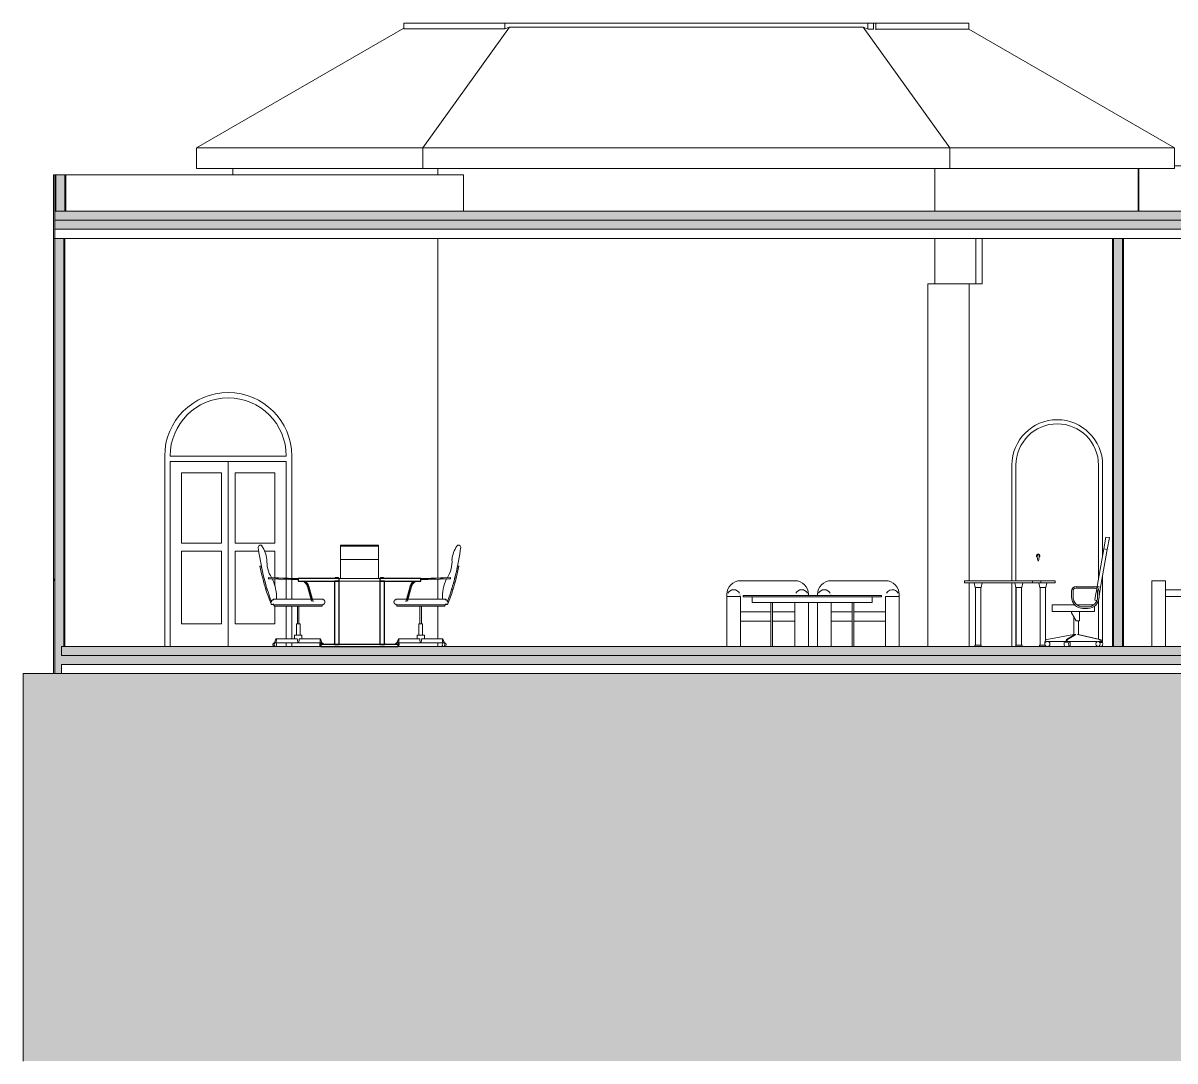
# Model space of a CAD drawing. Header units: millimetres. Extents: x -50556 to 48757, y -10837 to 15500.
# Drawn here: x -50556 to -37859, y -4572 to 6875 of the extents above; entities that cross this region are included whole.
import ezdxf

# ---------------------------------------------------------------- set-up
doc = ezdxf.new("R2010")
doc.units = ezdxf.units.MM
for name, color, linetype, lineweight in [('A-DETL-GENF', 92, 'Continuous', 9), ('A-DETL-THIN', 151, 'Continuous', 9), ('A-DOOR', 31, 'Continuous', 9), ('A-DOOR-FRAM', 31, 'Continuous', 9), ('A-FLOR-FNSH', 192, 'Continuous', 35), ('A-FLOR-MCUT', 51, 'Continuous', 9), ('A-FLOR-PATT', 8, 'Continuous', 35), ('A-GENM', 13, 'Continuous', 9), ('A-GLAZ-CWMG', 51, 'Continuous', 9), ('A-ROOF', 132, 'Continuous', 9), ('A-WALL', 113, 'Continuous', 9), ('A-WALL-FNSH', 113, 'Continuous', 25), ('A-WALL-PATT', 111, 'Continuous', 25), ('I-FURN', 30, 'Continuous', 9), ('I-WALL', 2, 'Continuous', 9)]:
    doc.layers.add(name, color=color, linetype=linetype, lineweight=lineweight)
pattern_1 = [(0, (-2925.9, 5575), (812.8, 203.2), [33.528, -576.072, 33.528, -576.072, -3251.2]), (0, (-2925.9, 5575), (812.8, 203.2), [-1219.2, 33.528, -1185.672, 33.528, -576.072, -1422.4]), (0, (-2925.9, 5575), (812.8, 203.2), [-3048, 33.528, -372.872, 33.528, -982.472]), (120, (-2621.1, 5676.6), (-582.3764, 602.30545), [33.528, -576.072, 33.528, -3827.272]), (120, (-2621.1, 5676.6), (-582.3764, 602.30545), [-643.128, -576.072, 33.528, -1185.672, -2032]), (120, (-2621.1, 5676.6), (-582.3764, 602.30545), [-2438.4, 33.528, -576.072, 33.528, -1388.872]), (120, (-2621.1, 5676.6), (-582.3764, 602.30545), [-3081.528, -372.872, 33.528, -982.472]), (240, (-2519.5, 6083), (-230.4236, -805.50545), [33.528, -576.072, 33.528, -576.072, -3251.2]), (240, (-2519.5, 6083), (-230.4236, -805.50545), [-1219.2, 33.528, -1185.672, 33.528, -576.072, -1422.4]), (240, (-2519.5, 6083), (-230.4236, -805.50545), [-3048, 33.528, -372.872, 33.528, -982.472])]

# ---------------------------------------------------------------- blocks, each defined once
blk = doc.blocks.new('Arch - 750 x 2100 mm-V1-Section 3')
at = {"layer": 'A-DOOR'}
for p, q in [((-39612, 2000), (-39612, 725)), ((-38702, 741), (-38702, 2000)), ((-39612, 650), (-39612, 15)), ((-38702, 81), (-38702, 509))]:
    blk.add_line(p, q, dxfattribs=at)
at = {"layer": 'A-DOOR', "flags": 128}
for points in [[(-39366, 1009), (-39366, 1009), (-39366, 1009), (-39366, 1009), (-39366, 1009), (-39366, 1009), (-39366, 1009), (-39366, 1009), (-39366, 1009), (-39366, 1009), (-39366, 1009), (-39366, 1009), (-39366, 1009), (-39366, 1009), (-39366, 1009), (-39366, 1009), (-39366, 1009), (-39366, 1009), (-39366, 1009), (-39366, 1009), (-39366, 1009), (-39366, 1009), (-39366, 1009), (-39366, 1009), (-39366, 1009), (-39366, 1009), (-39366, 1009), (-39366, 1009), (-39366, 1009), (-39367, 1009), (-39367, 1009), (-39367, 1009), (-39367, 1009), (-39367, 1009), (-39367, 1009), (-39367, 1009), (-39367, 1009), (-39367, 1009), (-39367, 1009), (-39367, 1009), (-39367, 1009), (-39367, 1009), (-39367, 1009), (-39367, 1009), (-39367, 1009), (-39367, 1009), (-39368, 1009), (-39368, 1009), (-39368, 1009), (-39368, 1009), (-39368, 1009), (-39368, 1009), (-39368, 1009), (-39368, 1009), (-39368, 1009), (-39368, 1009), (-39368, 1009), (-39368, 1009), (-39368, 1009), (-39368, 1009), (-39368, 1009), (-39368, 1009), (-39368, 1009), (-39368, 1009), (-39368, 1009), (-39368, 1009), (-39368, 1009), (-39368, 1009), (-39368, 1009), (-39368, 1009), (-39369, 1009), (-39369, 1009), (-39369, 1009), (-39369, 1009), (-39369, 1009), (-39369, 1009), (-39369, 1009), (-39369, 1009)], [(-39369, 1009), (-39369, 1009), (-39369, 1009), (-39369, 1009)], [(-39366, 1009), (-39366, 1009), (-39366, 1009), (-39366, 1009), (-39366, 1009), (-39366, 1009)]]:
    blk.add_lwpolyline(points, dxfattribs=at)
at = {"layer": 'A-DOOR'}
for centre, radius, start, end in [((-39157, 2000), 455, 360, 180), ((-39367, 1000), 20, 360, 180), ((-39367, 1000), 20, 180, 240), ((-39369, 999), 9.45, 90, 180), ((-39213, 999), 165, 180, 199.134), ((-39367, 946), 2.34, 199.134, 261.031), ((-39367, 946), 2.34, 278.969, 340.866), ((-39366, 999), 9.45, 0, 90), ((-39521, 999), 165, 340.866, 0), ((-39367, 1000), 20, 300, 0)]:
    blk.add_arc(centre, radius, start, end, dxfattribs=at)
at = {"layer": 'A-DOOR-FRAM'}
for p, q in [((-39612, 725), (-39612, 2000)), ((-38702, 2000), (-38702, 741)), ((-39612, 15), (-39612, 650)), ((-38702, 509), (-38702, 81))]:
    blk.add_line(p, q, dxfattribs=at)
blk.add_arc((-39157, 2000), 455, 0, 180, dxfattribs=at)
blk = doc.blocks.new('Rectangular Mullion - 50 x 150mm-153575-Section 3')
at = {"layer": 'A-GLAZ-CWMG'}
for p, q in [((-41157, 6875), (-41182, 6875)), ((-41157, 6799), (-41157, 6875))]:
    blk.add_line(p, q, dxfattribs=at)
blk = doc.blocks.new('Rectangular Mullion - 50 x 150mm-153514-Section 3')
at = {"layer": 'A-GLAZ-CWMG'}
blk.add_line((-46358, 6875), (-46358, 6811), dxfattribs=at)
blk = doc.blocks.new('Rectangular Mullion - 50 x 150mm-153597-Section 3')
at = {"layer": 'A-GLAZ-CWMG'}
for p in [(-42182, 6875), (-41244, 6809)]:
    blk.add_line(p, (-41244, 6875), dxfattribs=at)
blk = doc.blocks.new('Rectangular Mullion - 50 x 150mm-153598-Section 3')
at = {"layer": 'A-GLAZ-CWMG'}
for p in [(-45422, 6875), (-45246, 6810)]:
    blk.add_line(p, (-45246, 6875), dxfattribs=at)
blk = doc.blocks.new('Rectangular Mullion - 50 x 150mm-153599-Section 3')
at = {"layer": 'A-GLAZ-CWMG'}
for p in [(-41068, 6875), (-40132, 6809)]:
    blk.add_line(p, (-40132, 6875), dxfattribs=at)
blk = doc.blocks.new('Rectangular Mullion - 50 x 150mm-153600-Section 3')
at = {"layer": 'A-GLAZ-CWMG'}
blk.add_line((-41157, 6875), (-41068, 6875), dxfattribs=at)
blk = doc.blocks.new('Rectangular Mullion - 50 x 150mm-153603-Section 3')
at = {"layer": 'A-GLAZ-CWMG'}
for p, q in [((-41244, 6809), (-41244, 6875)), ((-41244, 6875), (-41182, 6875)), ((-41182, 6875), (-41182, 6809))]:
    blk.add_line(p, q, dxfattribs=at)
blk = doc.blocks.new('Rectangular Mullion - 50 x 150mm-153523-Section 3')
at = {"layer": 'A-GLAZ-CWMG'}
for q in [(-46157, 6875), (-46358, 6811)]:
    blk.add_line((-46358, 6875), q, dxfattribs=at)
blk = doc.blocks.new('Rectangular Mullion - 50 x 150mm-153525-Section 3')
at = {"layer": 'A-GLAZ-CWMG'}
blk.add_line((-46157, 6875), (-45422, 6875), dxfattribs=at)
blk = doc.blocks.new('Rectangular Mullion - 50 x 150mm-153604-Section 3')
at = {"layer": 'A-GLAZ-CWMG'}
for p, q in [((-45246, 6810), (-45246, 6875)), ((-45246, 6875), (-45182, 6875))]:
    blk.add_line(p, q, dxfattribs=at)
blk = doc.blocks.new('Rectangular Mullion - 50 x 150mm-153463-Section 3')
at = {"layer": 'A-GLAZ-CWMG'}
blk.add_line((-45182, 6875), (-44182, 6875), dxfattribs=at)
blk = doc.blocks.new('Sofa Single Seater - 900 x 700 mm-V24-Section 3')
at = {"layer": 'A-GENM'}
for p, q in [((-37964, 725), (-38114, 725)), ((-38114, 575), (-38114, 725)), ((-37964, 725), (-37964, 575)), ((-38114, 0), (-38114, 575)), ((-37735, 625), (-37964, 625)), ((-37964, 575), (-37964, 0)), ((-37964, 550), (-37735, 550)), ((-37964, 0), (-37964, 550)), ((-37735, 550), (-37964, 550)), ((-37489, 625), (-37650, 625)), ((-37650, 550), (-37489, 550)), ((-37489, 550), (-37650, 550)), ((-37489, 550), (-37489, 625)), ((-37489, 625), (-37489, 550)), ((-37489, 550), (-37414, 550)), ((-37414, 550), (-37489, 550)), ((-37414, 0), (-37414, 550))]:
    blk.add_line(p, q, dxfattribs=at)
at = {"layer": 'A-GENM', "flags": 128}
for points in [[(-37414, 550), (-37414, 553), (-37414, 556), (-37415, 559), (-37415, 562), (-37416, 565), (-37416, 568), (-37417, 571), (-37418, 574), (-37419, 576), (-37420, 579), (-37421, 582), (-37423, 585), (-37424, 587), (-37426, 590), (-37427, 592), (-37429, 595), (-37431, 597), (-37433, 599), (-37435, 602), (-37437, 604), (-37439, 606), (-37441, 608), (-37444, 610), (-37446, 611), (-37449, 613), (-37451, 615), (-37454, 616), (-37456, 618), (-37459, 619), (-37462, 620), (-37465, 621), (-37468, 622), (-37470, 623), (-37473, 623), (-37476, 624), (-37479, 624), (-37482, 625), (-37485, 625), (-37488, 625), (-37489, 625)], [(-37414, 550), (-37414, 553), (-37414, 556), (-37415, 559), (-37415, 562), (-37416, 565), (-37416, 568), (-37417, 571), (-37418, 574), (-37419, 576), (-37420, 579), (-37421, 582), (-37423, 585), (-37424, 587), (-37426, 590), (-37427, 592), (-37429, 595), (-37431, 597), (-37433, 599), (-37435, 602), (-37437, 604), (-37439, 606), (-37441, 608), (-37444, 610), (-37446, 611), (-37449, 613), (-37451, 615), (-37454, 616), (-37456, 618), (-37459, 619), (-37462, 620), (-37465, 621), (-37468, 622), (-37470, 623), (-37473, 623), (-37476, 624), (-37479, 624), (-37482, 625), (-37485, 625), (-37488, 625)]]:
    blk.add_lwpolyline(points, dxfattribs=at)
blk = doc.blocks.new('Sofa Single Seater - 900 x 700 mm-V25-Section 3')
at = {"layer": 'A-GENM'}
for p, q in [((-41049, 725), (-41649, 725)), ((-41799, 575), (-41799, 560)), ((-41049, 550), (-41049, 0)), ((-41049, 550), (-40899, 550)), ((-41049, 550), (-41034, 550)), ((-40899, 550), (-41049, 550)), ((-40914, 550), (-40899, 550)), ((-40899, 550), (-40899, 575)), ((-40899, 0), (-40899, 550)), ((-41799, 484), (-41799, 0)), ((-41649, 0), (-41649, 484)), ((-41649, 380), (-41419, 380)), ((-41649, 280), (-41649, 380)), ((-41419, 280), (-41649, 280)), ((-41649, 280), (-41419, 280)), ((-41649, 280), (-41649, 0)), ((-41400, 380), (-41049, 380)), ((-41049, 280), (-41400, 280)), ((-41400, 280), (-41049, 280)), ((-41049, 380), (-41049, 280)), ((-41049, 280), (-41049, 0))]:
    blk.add_line(p, q, dxfattribs=at)
for centre, radius, start, end in [((-41649, 575), 150, 90, 180), ((-41049, 575), 150, 360, 90), ((-41724, 550), 75, 30, 150), ((-41724, 550), 75, 30, 150), ((-41724, 550), 75, 11.4485, 15), ((-41724, 550), 75, 11.4485, 15), ((-40974, 550), 75, 75, 150), ((-40974, 550), 75, 75, 150), ((-40974, 550), 75, 30, 74.8723), ((-40974, 550), 75, 30, 74.8723), ((-40974, 550), 75, 11.4485, 15), ((-40974, 550), 75, 11.4485, 15)]:
    blk.add_arc(centre, radius, start, end, dxfattribs=at)
blk = doc.blocks.new('Sofa Single Seater - 900 x 700 mm-V26-Section 3')
at = {"layer": 'A-GENM'}
for p, q in [((-42049, 725), (-42649, 725)), ((-42799, 575), (-42799, 550)), ((-42799, 550), (-42799, 0)), ((-42799, 550), (-42649, 550)), ((-42799, 550), (-42784, 550)), ((-42649, 550), (-42799, 550)), ((-42664, 550), (-42649, 550)), ((-42649, 0), (-42649, 550)), ((-41899, 560), (-41899, 575)), ((-42049, 484), (-42049, 0)), ((-41899, 0), (-41899, 484)), ((-42649, 380), (-42315, 380)), ((-42649, 280), (-42649, 380)), ((-42315, 280), (-42649, 280)), ((-42649, 280), (-42315, 280)), ((-42649, 280), (-42649, 0)), ((-42296, 380), (-42049, 380)), ((-42049, 280), (-42296, 280)), ((-42296, 280), (-42049, 280)), ((-42049, 380), (-42049, 280)), ((-42049, 280), (-42049, 0))]:
    blk.add_line(p, q, dxfattribs=at)
for centre, radius, start, end in [((-42649, 575), 150, 90, 180), ((-42049, 575), 150, 360, 90), ((-42724, 550), 75, 30, 150), ((-42724, 550), 75, 30, 150), ((-42724, 550), 75, 11.4485, 15), ((-42724, 550), 75, 11.4485, 15), ((-41974, 550), 75, 30, 150), ((-41974, 550), 75, 30, 150), ((-41974, 550), 75, 11.4485, 15), ((-41974, 550), 75, 11.4485, 15)]:
    blk.add_arc(centre, radius, start, end, dxfattribs=at)
blk = doc.blocks.new('M_Table-Dining - 0762 x 1525mm-184284-Section 3')
at = {"layer": 'I-FURN'}
for p, q in [((-42620, 560), (-41095, 560)), ((-42620, 560), (-42620, 547)), ((-41095, 547), (-42620, 547)), ((-42518, 547), (-42518, 484)), ((-41196, 484), (-41196, 547)), ((-41095, 547), (-41095, 560)), ((-42315, 484), (-42518, 484)), ((-42315, 0), (-42315, 484)), ((-42315, 484), (-42296, 484)), ((-41419, 484), (-42296, 484)), ((-42296, 484), (-42296, 0)), ((-41419, 0), (-41419, 484)), ((-41400, 484), (-41419, 484)), ((-41196, 484), (-41400, 484)), ((-41400, 484), (-41400, 0))]:
    blk.add_line(p, q, dxfattribs=at)
blk = doc.blocks.new('Table Conference 8 Seater_1_ - Table Conference 8 Seater_1_-199038-Section 3')
at = {"layer": 'A-GENM'}
for p, q in [((-46638, 1117), (-47058, 1117)), ((-47058, 1107), (-47058, 1117)), ((-47058, 960), (-47058, 1107)), ((-47058, 1107), (-46638, 1107)), ((-46638, 1117), (-46638, 1107)), ((-46638, 1107), (-46638, 960)), ((-47058, 751), (-47058, 960)), ((-47058, 960), (-46638, 960)), ((-46638, 960), (-46638, 751)), ((-47931, 887), (-47945, 884)), ((-45751, 884), (-45766, 887)), ((-47523, 750), (-47852, 761)), ((-47852, 755), (-47852, 761)), ((-47852, 755), (-47852, 751)), ((-47523, 743), (-47852, 755)), ((-47852, 746), (-47852, 751)), ((-47852, 746), (-47523, 734)), ((-47421, 661), (-47377, 498)), ((-47413, 664), (-47371, 509)), ((-47360, 491), (-47407, 666)), ((-47115, 755), (-47115, 750)), ((-47115, 750), (-47115, 755)), ((-47108, 761), (-47085, 761)), ((-47108, 761), (-47108, 750)), ((-47085, 750), (-47085, 761)), ((-47080, 755), (-47080, 750)), ((-47079, 750), (-47079, 755)), ((-47073, 750), (-46973, 750)), ((-47073, 720), (-46973, 720)), ((-46973, 720), (-47073, 720)), ((-47058, 750), (-47058, 751)), ((-46638, 751), (-47058, 751)), ((-46973, 750), (-46723, 750)), ((-46973, 720), (-46723, 720)), ((-46723, 720), (-46973, 720)), ((-46723, 750), (-46623, 750)), ((-46723, 720), (-46623, 720)), ((-46623, 720), (-46723, 720)), ((-46638, 751), (-46638, 750)), ((-46617, 755), (-46617, 750)), ((-46617, 750), (-46617, 755)), ((-46612, 761), (-46589, 761)), ((-46612, 750), (-46612, 761)), ((-46589, 761), (-46589, 750)), ((-46582, 750), (-46582, 755)), ((-46582, 755), (-46582, 750)), ((-46290, 666), (-46337, 491)), ((-46325, 509), (-46284, 664)), ((-46319, 498), (-46276, 661)), ((-45845, 761), (-46173, 750)), ((-45845, 755), (-46173, 743)), ((-46173, 734), (-45844, 746)), ((-45845, 761), (-45845, 755)), ((-45845, 751), (-45845, 755)), ((-45845, 751), (-45844, 746)), ((-47879, 623), (-47864, 628)), ((-47796, 520), (-47763, 520)), ((-47796, 520), (-47796, 512)), ((-47764, 520), (-47663, 520)), ((-47764, 520), (-47663, 520)), ((-47663, 520), (-47383, 520)), ((-47663, 520), (-47383, 520)), ((-47368, 520), (-47250, 520)), ((-47368, 520), (-47250, 520)), ((-47250, 511), (-47250, 520)), ((-46446, 520), (-46329, 520)), ((-46446, 520), (-46446, 511)), ((-46446, 520), (-46329, 520)), ((-46313, 520), (-46033, 520)), ((-46313, 520), (-46033, 520)), ((-46033, 520), (-45933, 520)), ((-46033, 520), (-45933, 520)), ((-45933, 520), (-45900, 520)), ((-45900, 512), (-45900, 520)), ((-45832, 628), (-45818, 623)), ((-47796, 469), (-47796, 460)), ((-47663, 460), (-47796, 460)), ((-47663, 460), (-47796, 460)), ((-47788, 460), (-47788, 445)), ((-47663, 445), (-47788, 445)), ((-47383, 460), (-47663, 460)), ((-47383, 460), (-47663, 460)), ((-47383, 445), (-47663, 445)), ((-47531, 445), (-47531, 250)), ((-47516, 250), (-47516, 445)), ((-47250, 460), (-47383, 460)), ((-47250, 460), (-47383, 460)), ((-47258, 445), (-47383, 445)), ((-47258, 445), (-47258, 460)), ((-47250, 460), (-47250, 469)), ((-46446, 469), (-46446, 460)), ((-46313, 460), (-46446, 460)), ((-46313, 460), (-46446, 460)), ((-46438, 460), (-46438, 445)), ((-46313, 445), (-46438, 445)), ((-46033, 460), (-46313, 460)), ((-46033, 460), (-46313, 460)), ((-46033, 445), (-46313, 445)), ((-46181, 445), (-46181, 250)), ((-46166, 250), (-46166, 445)), ((-45900, 460), (-46033, 460)), ((-45900, 460), (-46033, 460)), ((-45908, 445), (-46033, 445)), ((-45908, 445), (-45908, 460)), ((-45900, 460), (-45900, 469)), ((-47543, 250), (-47543, 125)), ((-47543, 250), (-47523, 250)), ((-47523, 250), (-47503, 250)), ((-47503, 125), (-47503, 250)), ((-46193, 250), (-46193, 125)), ((-46193, 250), (-46173, 250)), ((-46173, 250), (-46153, 250)), ((-46153, 125), (-46153, 250)), ((-47775, 40), (-47789, 40)), ((-47769, 85), (-47785, 40)), ((-47785, 40), (-47769, 85)), ((-47769, 85), (-47785, 40)), ((-47785, 40), (-47769, 85)), ((-47769, 85), (-47784, 40)), ((-47769, 85), (-47784, 40)), ((-47765, 40), (-47775, 40)), ((-47769, 85), (-47769, 85)), ((-47769, 85), (-47769, 85)), ((-47769, 85), (-47769, 85)), ((-47769, 85), (-47763, 85)), ((-47763, 85), (-47765, 40)), ((-47528, 40), (-47765, 40)), ((-47763, 85), (-47534, 85)), ((-47563, 125), (-47563, 85)), ((-47563, 125), (-47523, 125)), ((-47534, 85), (-47534, 80)), ((-47533, 76), (-47528, 40)), ((-47523, 40), (-47528, 40)), ((-47523, 125), (-47483, 125)), ((-47519, 40), (-47523, 40)), ((-47514, 76), (-47518, 40)), ((-47282, 40), (-47518, 40)), ((-47512, 85), (-47513, 80)), ((-47512, 85), (-47283, 85)), ((-47483, 85), (-47483, 125)), ((-47283, 85), (-47278, 85)), ((-47283, 85), (-47282, 40)), ((-47272, 40), (-47282, 40)), ((-47278, 85), (-47262, 40)), ((-47278, 85), (-47278, 85)), ((-47262, 40), (-47278, 85)), ((-47278, 85), (-47278, 85)), ((-47278, 85), (-47262, 40)), ((-47278, 85), (-47263, 40)), ((-47262, 40), (-47278, 85)), ((-47278, 85), (-47278, 85)), ((-47258, 40), (-47272, 40)), ((-46425, 40), (-46439, 40)), ((-46419, 85), (-46435, 40)), ((-46435, 40), (-46419, 85)), ((-46419, 85), (-46435, 40)), ((-46435, 40), (-46419, 85)), ((-46434, 40), (-46419, 85)), ((-46415, 40), (-46425, 40)), ((-46419, 85), (-46419, 85)), ((-46419, 85), (-46419, 85)), ((-46419, 85), (-46413, 85)), ((-46419, 85), (-46419, 85)), ((-46415, 40), (-46413, 85)), ((-46178, 40), (-46415, 40)), ((-46413, 85), (-46184, 85)), ((-46213, 125), (-46213, 85)), ((-46213, 125), (-46173, 125)), ((-46184, 80), (-46184, 85)), ((-46178, 40), (-46183, 76)), ((-46173, 40), (-46178, 40)), ((-46173, 125), (-46133, 125)), ((-46169, 40), (-46173, 40)), ((-46168, 40), (-46164, 76)), ((-45932, 40), (-46168, 40)), ((-46163, 80), (-46162, 85)), ((-46162, 85), (-45933, 85)), ((-46133, 85), (-46133, 125)), ((-45932, 40), (-45933, 85)), ((-45933, 85), (-45928, 85)), ((-45922, 40), (-45932, 40)), ((-45928, 85), (-45912, 40)), ((-45928, 85), (-45928, 85)), ((-45912, 40), (-45928, 85)), ((-45928, 85), (-45928, 85)), ((-45928, 85), (-45912, 40)), ((-45913, 40), (-45928, 85)), ((-45928, 85), (-45928, 85)), ((-45912, 40), (-45928, 85)), ((-45913, 40), (-45928, 85)), ((-45908, 40), (-45922, 40))]:
    blk.add_line(p, q, dxfattribs=at)
at = {"layer": 'A-GENM', "lineweight": 25}
for p, q in [((-47073, 750), (-47523, 750)), ((-47523, 750), (-47523, 720)), ((-47523, 720), (-47073, 720)), ((-47073, 720), (-47123, 720)), ((-47123, 720), (-47123, 20)), ((-47073, 720), (-47073, 750)), ((-47073, 20), (-47073, 720)), ((-46173, 750), (-46623, 750)), ((-46623, 750), (-46623, 720)), ((-46573, 720), (-46623, 720)), ((-46623, 720), (-46623, 20)), ((-46623, 720), (-46173, 720)), ((-46573, 20), (-46573, 720)), ((-46173, 720), (-46173, 750)), ((-46423, 20), (-47273, 20)), ((-47273, 20), (-47273, 0)), ((-47273, 0), (-46423, 0)), ((-47123, 20), (-47073, 20)), ((-46623, 20), (-46573, 20)), ((-46423, 0), (-46423, 20))]:
    blk.add_line(p, q, dxfattribs=at)
at = {"layer": 'A-GENM', "flags": 128}
for points in [[(-47470, 719), (-47466, 717), (-47463, 715), (-47459, 712), (-47455, 709), (-47452, 706), (-47449, 703), (-47445, 700), (-47442, 697), (-47439, 693), (-47437, 690), (-47434, 686), (-47431, 682), (-47429, 678), (-47427, 674), (-47425, 670), (-47423, 666), (-47421, 662), (-47421, 661)], [(-47413, 680), (-47415, 684), (-47418, 689), (-47421, 693), (-47424, 697), (-47427, 701), (-47430, 705), (-47434, 709), (-47437, 713), (-47441, 716), (-47445, 720)], [(-47413, 680), (-47415, 684), (-47418, 689), (-47421, 693), (-47424, 697), (-47427, 701), (-47430, 705), (-47434, 709), (-47437, 713), (-47441, 716), (-47445, 720)], [(-47407, 666), (-47409, 671), (-47411, 675), (-47413, 680), (-47415, 684), (-47418, 689), (-47421, 693), (-47424, 697), (-47427, 701), (-47430, 705), (-47434, 709), (-47437, 713), (-47441, 716), (-47445, 720)], [(-47413, 680), (-47415, 684), (-47418, 689), (-47421, 693), (-47424, 697), (-47427, 701), (-47430, 705), (-47434, 709), (-47437, 713), (-47441, 716), (-47445, 720)], [(-47407, 666), (-47409, 671), (-47411, 675), (-47413, 680)], [(-47407, 666), (-47409, 671), (-47411, 675), (-47413, 680)], [(-47407, 666), (-47409, 671), (-47411, 675), (-47413, 680)], [(-46252, 720), (-46254, 718), (-46258, 714), (-46262, 711), (-46265, 707), (-46269, 703), (-46272, 699), (-46275, 695), (-46278, 691), (-46280, 686), (-46283, 682), (-46285, 677), (-46287, 672), (-46289, 668), (-46290, 666)], [(-46252, 720), (-46254, 718), (-46258, 714), (-46262, 711), (-46265, 707), (-46269, 703), (-46272, 699), (-46275, 695), (-46278, 691), (-46280, 686), (-46283, 682), (-46285, 677), (-46287, 672), (-46289, 668), (-46290, 666)], [(-46252, 720), (-46254, 718), (-46258, 714), (-46262, 711), (-46265, 707), (-46269, 703), (-46272, 699), (-46275, 695), (-46278, 691), (-46280, 686), (-46283, 682), (-46285, 677), (-46287, 672), (-46289, 668), (-46290, 666)], [(-46252, 720), (-46254, 718), (-46258, 714), (-46262, 711), (-46265, 707), (-46269, 703), (-46272, 699), (-46275, 695), (-46278, 691), (-46280, 686), (-46283, 682), (-46285, 677), (-46287, 672), (-46289, 668), (-46290, 666)], [(-46276, 661), (-46274, 665), (-46272, 670), (-46270, 674), (-46268, 678), (-46266, 682), (-46263, 685), (-46260, 689), (-46258, 693), (-46255, 696), (-46252, 699), (-46249, 703), (-46245, 706), (-46242, 709), (-46238, 711), (-46235, 714), (-46231, 717), (-46227, 719), (-46225, 720)], [(-47250, 520), (-47249, 520), (-47248, 519), (-47247, 519), (-47246, 518), (-47245, 517)], [(-47250, 520), (-47249, 520), (-47248, 519), (-47247, 519), (-47246, 518), (-47245, 517)], [(-47241, 515), (-47240, 515), (-47239, 514), (-47238, 513)], [(-47241, 515), (-47240, 515), (-47239, 514), (-47238, 513)], [(-47236, 510), (-47235, 509), (-47234, 508), (-47234, 507)], [(-47236, 510), (-47235, 509), (-47234, 508), (-47234, 507)], [(-46463, 506), (-46463, 508), (-46462, 509), (-46461, 510), (-46460, 511)], [(-46463, 506), (-46463, 508), (-46462, 509), (-46461, 510), (-46460, 511)], [(-46458, 513), (-46457, 514), (-46456, 515), (-46455, 516)], [(-46458, 513), (-46457, 514), (-46456, 515), (-46455, 516)], [(-46452, 518), (-46451, 518), (-46449, 519), (-46448, 519), (-46447, 520)], [(-46452, 518), (-46451, 518), (-46449, 519), (-46448, 519), (-46447, 520)], [(-47805, 465), (-47806, 465), (-47807, 466)], [(-47805, 465), (-47806, 465), (-47807, 466)], [(-47796, 460), (-47798, 460), (-47799, 461), (-47800, 461), (-47801, 462), (-47802, 463)], [(-47796, 460), (-47798, 460), (-47799, 461), (-47800, 461), (-47801, 462), (-47802, 463)], [(-47245, 462), (-47246, 462), (-47247, 461), (-47248, 461), (-47250, 460)], [(-47245, 462), (-47246, 462), (-47247, 461), (-47248, 461), (-47250, 460)], [(-47239, 467), (-47240, 466), (-47241, 465), (-47242, 464)], [(-47239, 467), (-47240, 466), (-47241, 465), (-47242, 464)], [(-47233, 474), (-47234, 472), (-47235, 471), (-47235, 470), (-47236, 469)], [(-47233, 474), (-47234, 472), (-47235, 471), (-47235, 470), (-47236, 469)], [(-47232, 504), (-47231, 503), (-47231, 501)], [(-47232, 504), (-47231, 503), (-47231, 501)], [(-47231, 501), (-47230, 500), (-47230, 499), (-47230, 498), (-47229, 497), (-47229, 495), (-47229, 494), (-47229, 493), (-47229, 492), (-47229, 490), (-47229, 489), (-47229, 488), (-47229, 487), (-47229, 485), (-47229, 484), (-47229, 483), (-47230, 482), (-47230, 480), (-47231, 479), (-47231, 478), (-47231, 477)], [(-47231, 501), (-47230, 500), (-47230, 499), (-47230, 498), (-47229, 497), (-47229, 495), (-47229, 494), (-47229, 493), (-47229, 492), (-47229, 490), (-47229, 489), (-47229, 488), (-47229, 487), (-47229, 485), (-47229, 484), (-47229, 483), (-47230, 482), (-47230, 480), (-47231, 479), (-47231, 478), (-47231, 477)], [(-46465, 476), (-46465, 477), (-46466, 479), (-46466, 480), (-46467, 481), (-46467, 482), (-46467, 483), (-46468, 485), (-46468, 486), (-46468, 487), (-46468, 488), (-46468, 490), (-46468, 491), (-46468, 492), (-46468, 493), (-46468, 495), (-46467, 496), (-46467, 497), (-46467, 498), (-46467, 500), (-46466, 501), (-46466, 502), (-46465, 503)], [(-46465, 476), (-46465, 477), (-46466, 479), (-46466, 480), (-46467, 481), (-46467, 482), (-46467, 483), (-46468, 485), (-46468, 486), (-46468, 487), (-46468, 488), (-46468, 490), (-46468, 491), (-46468, 492), (-46468, 493), (-46468, 495), (-46467, 496), (-46467, 497), (-46467, 498), (-46467, 500), (-46466, 501), (-46466, 502), (-46465, 503)], [(-46461, 470), (-46462, 471), (-46462, 472), (-46463, 473)], [(-46461, 470), (-46462, 471), (-46462, 472), (-46463, 473)], [(-46455, 465), (-46456, 465), (-46457, 466), (-46458, 467)], [(-46455, 465), (-46456, 465), (-46457, 466), (-46458, 467)], [(-46446, 460), (-46448, 460), (-46449, 461), (-46450, 461), (-46451, 462), (-46452, 463)], [(-46446, 460), (-46448, 460), (-46449, 461), (-46450, 461), (-46451, 462), (-46452, 463)], [(-45895, 462), (-45896, 462), (-45897, 461), (-45898, 461), (-45900, 460)], [(-45895, 462), (-45896, 462), (-45897, 461), (-45898, 461), (-45900, 460)], [(-45889, 467), (-45890, 466), (-45891, 465), (-45892, 464)], [(-45889, 467), (-45890, 466), (-45891, 465), (-45892, 464)]]:
    blk.add_lwpolyline(points, dxfattribs=at)
at = {"layer": 'A-GENM'}
for centre, radius, start, end in [((-47941, 1094), 23.3, 33.7322, 176.2678), ((-45255, 1431), 2730, 187.0524, 200.1572), ((-48171, 933), 303, 5.0524, 34.9476), ((-48442, 1431), 2730, 339.8428, 352.9476), ((-45526, 933), 303, 145.0524, 174.9476), ((-45755, 1094), 23.3, 3.7322, 146.2678), ((-47522, 941), 347, 176.8779, 211.566), ((-46175, 941), 347, 328.434, 3.1221), ((-45255, 1431), 2745, 191.4815, 197.1071), ((-45255, 1431), 2730, 191.4815, 192.8103), ((-45255, 1431), 2730, 193.9155, 196.2423), ((-48442, 1431), 2730, 343.7577, 346.0845), ((-48442, 1431), 2745, 342.8929, 348.5185), ((-48442, 1431), 2730, 347.1897, 348.5185), ((-48216, 545), 453, 356.8825, 26.2011), ((-47527, 621), 122, 20.3918, 54.2126), ((-47527, 621), 128, 41.946, 50.2978), ((-47527, 621), 128, 27.4865, 50.2978), ((-47527, 621), 128, 41.946, 50.2978), ((-46170, 621), 122, 125.7874, 159.6082), ((-46170, 621), 128, 129.7022, 152.5135), ((-46170, 621), 128, 129.7022, 138.054), ((-46170, 621), 128, 129.7022, 138.054), ((-45481, 545), 453, 153.7989, 183.1175), ((-45247, 1494), 2772, 198.308, 201.692), ((-45255, 1431), 2730, 196.9847, 197.1071), ((-45247, 1494), 2757, 198.3146, 198.8375), ((-47786, 490), 31.6, 108.2394, 180), ((-45910, 490), 31.6, 0, 71.7606), ((-48450, 1494), 2772, 338.308, 341.692), ((-48450, 1494), 2757, 341.1625, 341.6854), ((-48442, 1431), 2730, 342.8929, 343.0153), ((-47815, 470), 7.84, 184.8644, 327.3012), ((-47815, 470), 7.84, 256.0828, 313.0575), ((-45882, 470), 7.84, 212.6988, 355.1356), ((-45882, 470), 7.84, 226.9425, 283.9172)]:
    blk.add_arc(centre, radius, start, end, dxfattribs=at)
for centre, major_axis, ratio, start_param, end_param in [((-47109, 755), (5.89, 0), 0.999391, 1.477486, 2.973482), ((-47085, 755), (5.89, 0), 0.999391, 0.178562, 1.477486), ((-46611, 755), (5.89, 0), 0.999391, 1.664107, 2.96303), ((-46588, 755), (5.89, 0), 0.999391, 0.16811, 1.664107), ((-47789, 20), (0, 20), 0.707107, 0, 1.570796), ((-47789, 20), (0, 20), 0.707107, 1.570796, 3.141593), ((-47775, 20), (0, 20), 0.707107, 4.712389, 7.853982), ((-47775, 20), (0, 20), 0.707107, 1.570796, 4.712389), ((-47775, 20), (0, 20), 0.707107, 3.403392, 3.926991), ((-47775, 20), (0, 20), 0.707107, 4.712389, 5.759587), ((-47775, 20), (0, 20), 0.707107, 4.18879, 4.712389), ((-47272, 20), (0, 20), 0.707107, 4.712389, 7.853982), ((-47272, 20), (0, 20), 0.707107, 1.047198, 1.570796), ((-47272, 20), (0, 20), 0.707107, 1.570796, 3.034395), ((-47272, 20), (0, 20), 0.707107, 1.570796, 2.617994), ((-47272, 20), (0, 20), 0.707107, 0.261799, 0.785398), ((-47258, 20), (0, 20), 0.707107, 4.712389, 6.283185), ((-47114, 20), (0, 20), 0.707107, 0.785398, 1.570796), ((-46583, 20), (0, 20), 0.707107, 4.712389, 5.497787), ((-46439, 20), (0, 20), 0.707107, 0, 1.570796), ((-46425, 20), (0, 20), 0.707107, 4.712389, 7.853982), ((-46425, 20), (0, 20), 0.707107, 3.248791, 4.712389), ((-46425, 20), (0, 20), 0.707107, 5.497787, 6.021386), ((-46425, 20), (0, 20), 0.707107, 3.665191, 4.712389), ((-46425, 20), (0, 20), 0.707107, 4.712389, 5.235988), ((-45922, 20), (0, 20), 0.707107, 4.712389, 7.853982), ((-45922, 20), (0, 20), 0.707107, 0.523599, 1.570796), ((-45922, 20), (0, 20), 0.707107, 1.570796, 2.094395), ((-45922, 20), (0, 20), 0.707107, 1.570796, 4.712389), ((-45922, 20), (0, 20), 0.707107, 2.356194, 2.879793), ((-45908, 20), (0, 20), 0.707107, 4.712389, 6.283185), ((-45908, 20), (0, 20), 0.707107, 3.141593, 4.712389)]:
    blk.add_ellipse(centre, major_axis=major_axis, ratio=ratio, start_param=start_param, end_param=end_param, dxfattribs=at)
for points, knots in [([(-47416, 663), (-47417, 663), (-47417, 662), (-47419, 662), (-47420, 662), (-47421, 661), (-47421, 661), (-47421, 661)], [0, 0, 0, 0, 0.1428571, 0.2857143, 0.5714286, 0.7857143, 0.8571429, 0.8571429, 0.8571429, 0.8571429]), ([(-47407, 666), (-47407, 666), (-47407, 666), (-47409, 665), (-47411, 665), (-47412, 664), (-47413, 664)], [0.1428571, 0.1428571, 0.1428571, 0.1428571, 0.2857143, 0.5714286, 0.7857143, 1, 1, 1, 1]), ([(-46284, 664), (-46284, 664), (-46285, 664), (-46287, 665), (-46289, 665), (-46290, 666), (-46290, 666), (-46290, 666)], [0, 0, 0, 0, 0.1428571, 0.2857143, 0.5714286, 0.7857143, 0.8571429, 0.8571429, 0.8571429, 0.8571429]), ([(-46276, 661), (-46276, 661), (-46276, 661), (-46277, 662), (-46279, 662), (-46280, 663), (-46280, 663)], [0.1428571, 0.1428571, 0.1428571, 0.1428571, 0.2857143, 0.5714286, 0.7857143, 1, 1, 1, 1])]:
    blk.add_open_spline(points, degree=3, knots=knots, dxfattribs=at)
for points in [[(-47407, 666), (-47407, 666), (-47407, 666), (-47407, 666)], [(-47407, 666), (-47407, 666), (-47407, 666), (-47407, 666)], [(-47407, 666), (-47407, 666), (-47407, 666), (-47407, 666)], [(-47407, 666), (-47407, 666), (-47407, 666), (-47407, 666)], [(-46290, 666), (-46290, 666), (-46290, 666), (-46290, 666)], [(-46290, 666), (-46290, 666), (-46290, 666), (-46290, 666)], [(-46290, 666), (-46290, 666), (-46290, 666), (-46290, 666)], [(-46290, 666), (-46290, 666), (-46290, 666), (-46290, 666)]]:
    blk.add_open_spline(points, degree=3, dxfattribs=at)
blk = doc.blocks.new('Desk - Corner _2_ - 1800 x 1010-201312-Section 3')
at = {"layer": 'I-FURN'}
for p, q in [((-40178, 725), (-40178, 700)), ((-40178, 725), (-40029, 725)), ((-40029, 700), (-40178, 700)), ((-40072, 700), (-40062, 650)), ((-40062, 650), (-40029, 650)), ((-40059, 650), (-40059, 15)), ((-40059, 650), (-40059, 15)), ((-40029, 725), (-39577, 725)), ((-39577, 700), (-40029, 700)), ((-40029, 650), (-39996, 650)), ((-39999, 15), (-39999, 650)), ((-39999, 15), (-39999, 650)), ((-39996, 650), (-39986, 700)), ((-39623, 700), (-39613, 650)), ((-39613, 650), (-39580, 650)), ((-39610, 650), (-39610, 15)), ((-39580, 650), (-39547, 650)), ((-39577, 725), (-39428, 725)), ((-39428, 700), (-39577, 700)), ((-39550, 15), (-39550, 650)), ((-39547, 650), (-39537, 700)), ((-39428, 700), (-39428, 725)), ((-39428, 725), (-39337, 725)), ((-39337, 700), (-39428, 700)), ((-39359, 700), (-39349, 650)), ((-39349, 650), (-39316, 650)), ((-39346, 650), (-39346, 15)), ((-39337, 725), (-39182, 725)), ((-39337, 700), (-39337, 725)), ((-39182, 700), (-39337, 700)), ((-39316, 650), (-39283, 650)), ((-39286, 67), (-39286, 650)), ((-39283, 650), (-39273, 700)), ((-39182, 725), (-39178, 725)), ((-39178, 700), (-39182, 700)), ((-39178, 700), (-39178, 725)), ((-40064, 15), (-40064, 0)), ((-40064, 15), (-40029, 15)), ((-40029, 0), (-40064, 0)), ((-40029, 15), (-39994, 15)), ((-39994, 0), (-40029, 0)), ((-39994, 0), (-39994, 15)), ((-39615, 15), (-39615, 0)), ((-39615, 15), (-39580, 15)), ((-39580, 0), (-39615, 0)), ((-39580, 15), (-39545, 15)), ((-39545, 0), (-39580, 0)), ((-39545, 0), (-39545, 15)), ((-39351, 15), (-39351, 0)), ((-39351, 15), (-39316, 15)), ((-39316, 15), (-39292, 15)), ((-39281, 0), (-39281, 5))]:
    blk.add_line(p, q, dxfattribs=at)
blk = doc.blocks.new('M_Chair-Executive - M_Chair-Executive-V28-Section 3')
at = {"layer": 'I-FURN'}
for p, q in [((-38643, 1076), (-38620, 1206)), ((-38582, 1200), (-38620, 1206)), ((-38582, 1200), (-38605, 1069)), ((-38716, 660), (-38643, 1076)), ((-38605, 1069), (-38679, 653)), ((-38643, 1076), (-38605, 1069)), ((-38746, 659), (-38949, 659)), ((-38949, 643), (-38746, 643)), ((-38718, 650), (-38716, 660)), ((-38716, 660), (-38679, 653)), ((-38679, 653), (-38696, 555)), ((-38998, 610), (-38998, 546)), ((-38982, 546), (-38982, 610)), ((-38743, 510), (-38734, 560)), ((-38743, 510), (-38721, 506)), ((-38734, 560), (-38721, 631)), ((-38712, 610), (-38712, 546)), ((-38696, 546), (-38696, 610)), ((-39212, 457), (-39212, 384)), ((-39212, 457), (-39059, 457)), ((-39059, 384), (-39212, 384)), ((-39059, 457), (-38959, 457)), ((-38923, 384), (-39059, 384)), ((-39000, 384), (-39000, 371)), ((-38937, 457), (-38923, 457)), ((-38923, 457), (-38756, 457)), ((-38746, 384), (-38923, 384)), ((-38911, 283), (-38911, 384)), ((-38822, 436), (-38873, 436)), ((-38873, 420), (-38822, 420)), ((-38746, 384), (-38746, 447)), ((-39000, 371), (-38949, 283)), ((-38974, 327), (-38974, 123)), ((-38949, 283), (-38911, 283)), ((-38923, 128), (-38923, 283)), ((-38974, 130), (-39271, 78)), ((-39054, 78), (-38963, 130)), ((-38951, 130), (-39042, 78)), ((-38951, 130), (-38963, 130)), ((-38932, 130), (-38933, 130)), ((-38692, 78), (-38932, 130)), ((-38929, 130), (-38932, 130)), ((-38925, 130), (-38929, 130)), ((-38925, 130), (-38685, 78)), ((-39292, 52), (-39292, 40)), ((-39241, 54), (-39074, 54)), ((-39241, 40), (-39241, 54)), ((-39023, 56), (-39071, 56)), ((-39061, 40), (-39061, 52)), ((-39049, 52), (-39049, 40)), ((-39019, 54), (-38950, 54)), ((-38949, 54), (-38950, 54)), ((-38933, 54), (-38949, 54)), ((-38933, 54), (-38716, 54)), ((-38677, 56), (-38707, 56)), ((-38675, 40), (-38675, 52)), ((-38668, 52), (-38668, 40)), ((-39071, 0), (-39023, 0))]:
    blk.add_line(p, q, dxfattribs=at)
for centre, radius, start, end in [((-38949, 610), 49.4, 90, 180), ((-38949, 610), 33.5, 90, 180), ((-38746, 610), 49.4, 360, 90), ((-38746, 610), 33.5, 0, 90), ((-38873, 546), 126, 180, 270), ((-38873, 546), 110, 180, 270), ((-38822, 546), 126, 270, 360), ((-38822, 546), 110, 270, 360), ((-39266, 28), 28.2, 360, 180), ((-39266, 28), 28.2, 180, 360), ((-39266, 52), 25.4, 100, 180)]:
    blk.add_arc(centre, radius, start, end, dxfattribs=at)
for centre, major_axis, ratio, start_param, end_param in [((-39071, 28), (0, 28.2), 0.309017, 6.058786, 7.853982), ((-39071, 28), (0, 28.2), 0.309017, 1.570796, 3.365992), ((-39071, 28), (0, 28.2), 0.309017, 2.917193, 3.365992), ((-39053, 52), (0, 25.4), 0.309017, 0.174533, 1.570796), ((-39041, 52), (0, 25.4), 0.309017, 0.174533, 1.570796), ((-39023, 28), (0, 28.2), 0.309017, 4.712389, 7.853982), ((-39023, 28), (0, 28.2), 0.309017, 1.570796, 4.712389), ((-39023, 28), (0, 28.2), 0.309017, 2.917193, 3.365992), ((-38707, 28), (0, 28.2), 0.809017, 4.712389, 7.853982), ((-38707, 28), (0, 28.2), 0.809017, 1.570796, 4.712389), ((-38707, 28), (0, 28.2), 0.809017, 2.917193, 3.365992), ((-38696, 52), (0, 25.4), 0.809017, 4.712389, 6.108652), ((-38688, 52), (0, 25.4), 0.809017, 4.712389, 6.108652), ((-38677, 28), (0, 28.2), 0.809017, 2.917193, 4.712389), ((-38677, 28), (0, 28.2), 0.809017, 2.917193, 3.365992), ((-38677, 28), (0, 28.2), 0.809017, 4.712389, 5.855906)]:
    blk.add_ellipse(centre, major_axis=major_axis, ratio=ratio, start_param=start_param, end_param=end_param, dxfattribs=at)
blk = doc.blocks.new('Double Shutter-Arch - ext 2-V36-Section 3')
at = {"layer": 'A-DOOR'}
for p, q in [((-48295, 0), (-48295, 2040)), ((-48295, 2040), (-48295, 0)), ((-48810, 1915), (-48370, 1915)), ((-48810, 1140), (-48810, 1915)), ((-48370, 1915), (-48370, 1140)), ((-48220, 1915), (-47780, 1915)), ((-48220, 1140), (-48220, 1915)), ((-47780, 1915), (-47780, 1140)), ((-48370, 1140), (-48810, 1140)), ((-48810, 1050), (-48370, 1050)), ((-48810, 250), (-48810, 1050)), ((-48370, 1050), (-48370, 250)), ((-47780, 1140), (-48220, 1140)), ((-48220, 1050), (-47958, 1050)), ((-48220, 250), (-48220, 1050)), ((-47891, 1050), (-47780, 1050)), ((-47780, 1050), (-47780, 758)), ((-47780, 744), (-47780, 665)), ((-47780, 445), (-47780, 250)), ((-48370, 250), (-48810, 250)), ((-47780, 250), (-48220, 250))]:
    blk.add_line(p, q, dxfattribs=at)
at = {"layer": 'A-DOOR-FRAM'}
for p, q in [((-47655, 2100), (-48935, 2100)), ((-48935, 2040), (-48935, 0)), ((-48935, 2040), (-47655, 2040)), ((-47655, 2040), (-47655, 754)), ((-47655, 739), (-47655, 520)), ((-47655, 445), (-47655, 85)), ((-47655, 40), (-47655, 0))]:
    blk.add_line(p, q, dxfattribs=at)
blk.add_arc((-48295, 2100), 640, 0, 180, dxfattribs=at)

msp = doc.modelspace()

# ---------------------------------------------------------------- hatches: boundary and pattern name
at = {"layer": 'A-DETL-GENF'}
h = msp.add_hatch(dxfattribs=at)
h.set_pattern_fill('FP_3', style=0, pattern_type=2)
h.set_pattern_definition([(0, (-2925.9, 5575), (635, 635), [635, -635]), (0, (-2925.9, 5813.1), (635, 635), [635, -635]), (0, (-2925.9, 6051.25), (635, 635), [635, -635]), (90, (-2846.5, 6130.6), (-635, 635), [635, -635]), (90, (-2608.4, 6130.6), (-635, 635), [635, -635]), (90, (-2370.3, 6130.6), (-635, 635), [635, -635])])
h.paths.add_polyline_path([(-12847, -4572), (44664, -4572), (44664, -3350), (-37556, -3350), (-37556, -300), (-50556, -300), (-50556, -4572), (-16153, -4572)], flags=0)
at = {"layer": 'A-FLOR-PATT', "lineweight": 9}
h = msp.add_hatch(dxfattribs=at)
h.set_pattern_fill('FP_2', color=256, style=0, pattern_type=2)
h.set_pattern_definition(pattern_1)
h.paths.add_polyline_path([(-24420, 4700), (-1493, 4700), (-1493, 4800), (-50207, 4800), (-50207, 4700), (-25247, 4700)], flags=0)
at = {"layer": 'A-FLOR-PATT'}
msp.add_hatch(color=256, dxfattribs=at).paths.add_polyline_path([(-24420, 4600), (-1493, 4600), (-1493, 4700), (-50207, 4700), (-50207, 4600), (-25247, 4600)], flags=0)
at = {"layer": 'A-FLOR-PATT', "lineweight": 9}
h = msp.add_hatch(dxfattribs=at)
h.set_pattern_fill('FP_2', color=256, style=0, pattern_type=2)
h.set_pattern_definition(pattern_1)
h.paths.add_polyline_path([(-50131, -100), (-29031, -100), (-29031, 0), (-50131, 0)], flags=0)
h.paths.add_polyline_path([(-24420, -100), (-1493, -100), (-1493, 0), (-25740, 0), (-25740, -100)], flags=0)
at = {"layer": 'A-FLOR-PATT'}
h = msp.add_hatch(color=256, dxfattribs=at)
h.paths.add_polyline_path([(-31034, -200), (-29031, -200), (-29031, -100), (-50131, -100), (-50131, -200), (-32687, -200)], flags=0)
h.paths.add_polyline_path([(-1493, -200), (-1493, -100), (-25740, -100), (-25740, -200), (-2100, -200)], flags=0)
at = {"layer": 'A-WALL-PATT', "lineweight": 9}
h = msp.add_hatch(dxfattribs=at)
h.set_pattern_fill('FP_2', color=256, style=0, pattern_type=2)
h.set_pattern_definition(pattern_1)
h.paths.add_polyline_path([(-50195, 4800), (-50195, 5200), (-50207, 5200), (-50207, 4800)], flags=0)
at = {"layer": 'A-WALL-PATT'}
for points in [[(-50095, 4800), (-50095, 5200), (-50195, 5200), (-50195, 4800)], [(-50131, -300), (-50131, 0), (-50107, 0), (-50107, 4500), (-50207, 4500), (-50207, -300)], [(-38537, 0), (-38437, 0), (-38437, 4500), (-38537, 4500), (-38537, 26)]]:
    msp.add_hatch(color=256, dxfattribs=at).paths.add_polyline_path(points, flags=0)
at = {"layer": 'A-WALL-PATT', "lineweight": 9}
h = msp.add_hatch(dxfattribs=at)
h.set_pattern_fill('FP_2', color=256, style=0, pattern_type=2)
h.set_pattern_definition(pattern_1)
h.paths.add_polyline_path([(-50207, -300), (-50207, 4500), (-50219, 4500), (-50219, -300)], flags=0)
h = msp.add_hatch(dxfattribs=at)
h.set_pattern_fill('FP_2', color=256, style=0, pattern_type=2)
h.set_pattern_definition(pattern_1)
h.paths.add_polyline_path([(-50095, 0), (-50095, 4500), (-50107, 4500), (-50107, 0)], flags=0)
h = msp.add_hatch(dxfattribs=at)
h.set_pattern_fill('FP_2', color=256, style=0, pattern_type=2)
h.set_pattern_definition(pattern_1)
h.paths.add_polyline_path([(-38537, 0), (-38537, 4500), (-38549, 4500), (-38549, 0)], flags=0)
h = msp.add_hatch(dxfattribs=at)
h.set_pattern_fill('FP_2', color=256, style=0, pattern_type=2)
h.set_pattern_definition(pattern_1)
h.paths.add_polyline_path([(-38425, 0), (-38425, 4500), (-38437, 4500), (-38437, 0)], flags=0)

# ---------------------------------------------------------------- linework, layer by layer
at = {"layer": 'A-DETL-THIN'}
for p, q in [((-37556, -300), (-50556, -300)), ((-50556, -300), (-50556, -4572))]:
    msp.add_line(p, q, dxfattribs=at)
at = {"layer": 'A-FLOR-FNSH', "color": 1, "lineweight": 18}
for p, q in [((-50207, 4800), (-50207, 4500)), ((-1493, 4800), (-50095, 4800)), ((-50095, 4500), (-38549, 4500)), ((-38425, 4500), (-35084, 4500)), ((-40064, 0), (-50095, 0)), ((-39615, 0), (-39994, 0)), ((-29031, 0), (-39545, 0))]:
    msp.add_line(p, q, dxfattribs=at)
at = {"layer": 'A-FLOR-MCUT'}
for p, q in [((-1493, 4700), (-50207, 4700)), ((-1493, 4600), (-50207, 4600)), ((-50095, 0), (-50131, 0)), ((-50131, 0), (-50131, -100)), ((-29031, -100), (-50131, -100)), ((-29031, -200), (-50131, -200)), ((-50131, -200), (-50131, -300))]:
    msp.add_line(p, q, dxfattribs=at)
at = {"layer": 'A-ROOF'}
for p, q in [((-46358, 6819), (-48643, 5500)), ((-45246, 6810), (-46358, 6811)), ((-45196, 6830), (-46149, 5500)), ((-45196, 6830), (-45246, 6810)), ((-41295, 6830), (-45196, 6830)), ((-41241, 6808), (-41295, 6830)), ((-40340, 5500), (-41295, 6830)), ((-41182, 6809), (-41242, 6809)), ((-41242, 6809), (-41241, 6808)), ((-40132, 6809), (-41157, 6809)), ((-37864, 5500), (-40132, 6809)), ((-48643, 5500), (-37864, 5500)), ((-48643, 5269), (-48643, 5500)), ((-46149, 5269), (-46149, 5500)), ((-40340, 5500), (-40340, 5269)), ((-37864, 5269), (-37864, 5500)), ((-37864, 5269), (-48643, 5269))]:
    msp.add_line(p, q, dxfattribs=at)
at = {"layer": 'A-WALL'}
for p, q in [((-48243, 5269), (-48243, 5200)), ((-45983, 5269), (-45983, 5200)), ((-40506, 5269), (-40506, 4800)), ((-38264, 5269), (-38264, 4800)), ((-50195, 4800), (-50195, 5200)), ((-50095, 4800), (-50095, 5200)), ((-50095, 4500), (-50207, 4500)), ((-50207, 4500), (-50207, -300)), ((-50107, 4500), (-50107, 0)), ((-40506, 4500), (-40506, 4000)), ((-38425, 4500), (-38549, 4500)), ((-38537, 0), (-38537, 4500)), ((-38437, 0), (-38437, 4500))]:
    msp.add_line(p, q, dxfattribs=at)
at = {"layer": 'A-WALL', "color": 1, "lineweight": 18}
for p, q in [((-50095, 5200), (-50195, 5200)), ((-50195, 4800), (-50095, 4800))]:
    msp.add_line(p, q, dxfattribs=at)
at = {"layer": 'A-WALL-FNSH', "color": 5, "lineweight": 18}
for p, q in [((-50207, 5200), (-50207, 4800)), ((-50195, 5200), (-50207, 5200)), ((-50083, 5200), (-50095, 5200)), ((-50083, 4800), (-50083, 5200)), ((-50207, 4800), (-50195, 4800)), ((-50207, 4500), (-50219, 4500)), ((-50219, 4500), (-50219, -300)), ((-50095, 0), (-50095, 4500)), ((-38549, 4500), (-38549, 0)), ((-38425, 0), (-38425, 4500))]:
    msp.add_line(p, q, dxfattribs=at)
at = {"layer": 'I-WALL'}
for p, q in [((-38256, 5269), (-38256, 4800)), ((-28218, 5300), (-37864, 5300)), ((-50219, 4500), (-50219, 5200)), ((-50219, 5200), (-50207, 5200)), ((-45701, 5200), (-50083, 5200)), ((-45701, 4800), (-45701, 5200)), ((-45983, 756), (-45983, 4500)), ((-40054, 4000), (-40054, 4500)), ((-39986, 4500), (-39986, 4000)), ((-39986, 4000), (-40584, 4000)), ((-40584, 0), (-40584, 4000)), ((-40128, 725), (-40128, 4000)), ((-48995, 0), (-48995, 2100)), ((-47595, 2100), (-47595, 752)), ((-39657, 725), (-39657, 2000)), ((-38657, 2000), (-38657, 996)), ((-38657, 777), (-38657, 41)), ((-47595, 737), (-47595, 520)), ((-45983, 520), (-45983, 741)), ((-40128, 0), (-40128, 700)), ((-39657, 0), (-39657, 700)), ((-47595, 445), (-47595, 85)), ((-45983, 85), (-45983, 445)), ((-47595, 40), (-47595, 0)), ((-45983, 0), (-45983, 40)), ((-38657, 15), (-38657, 0))]:
    msp.add_line(p, q, dxfattribs=at)
for centre, radius, start in [((-48295, 2100), 700, 0), ((-39157, 2000), 500, 360)]:
    msp.add_arc(centre, radius, start, 180, dxfattribs=at)

# ---------------------------------------------------------------- block references
at = {"layer": 'A-DOOR'}
for name in ['Double Shutter-Arch - ext 2-V36-Section 3', 'Arch - 750 x 2100 mm-V1-Section 3']:
    msp.add_blockref(name, (0, 0), dxfattribs=at)
at = {"layer": 'A-GENM'}
for name in ['Table Conference 8 Seater_1_ - Table Conference 8 Seater_1_-199038-Section 3', 'Sofa Single Seater - 900 x 700 mm-V26-Section 3', 'Sofa Single Seater - 900 x 700 mm-V25-Section 3', 'Sofa Single Seater - 900 x 700 mm-V24-Section 3']:
    msp.add_blockref(name, (0, 0), dxfattribs=at)
at = {"layer": 'A-GLAZ-CWMG'}
for name, p in [('Rectangular Mullion - 50 x 150mm-153514-Section 3', (0, 0)), ('Rectangular Mullion - 50 x 150mm-153523-Section 3', (0, 0)), ('Rectangular Mullion - 50 x 150mm-153525-Section 3', (0, 0)), ('Rectangular Mullion - 50 x 150mm-153598-Section 3', (0, 0)), ('Rectangular Mullion - 50 x 150mm-153604-Section 3', (0, 0)), ('Rectangular Mullion - 50 x 150mm-153463-Section 3', (0, 0)), ('Rectangular Mullion - 50 x 150mm-153463-Section 3', (1000, 0)), ('Rectangular Mullion - 50 x 150mm-153463-Section 3', (2000, 0)), ('Rectangular Mullion - 50 x 150mm-153597-Section 3', (0, 0)), ('Rectangular Mullion - 50 x 150mm-153603-Section 3', (0, 0)), ('Rectangular Mullion - 50 x 150mm-153575-Section 3', (0, 0)), ('Rectangular Mullion - 50 x 150mm-153600-Section 3', (0, 0)), ('Rectangular Mullion - 50 x 150mm-153599-Section 3', (0, 0))]:
    msp.add_blockref(name, p, dxfattribs=at)
at = {"layer": 'I-FURN'}
for name in ['M_Chair-Executive - M_Chair-Executive-V28-Section 3', 'Desk - Corner _2_ - 1800 x 1010-201312-Section 3', 'M_Table-Dining - 0762 x 1525mm-184284-Section 3']:
    msp.add_blockref(name, (0, 0), dxfattribs=at)

doc.saveas('drawing.dxf')
